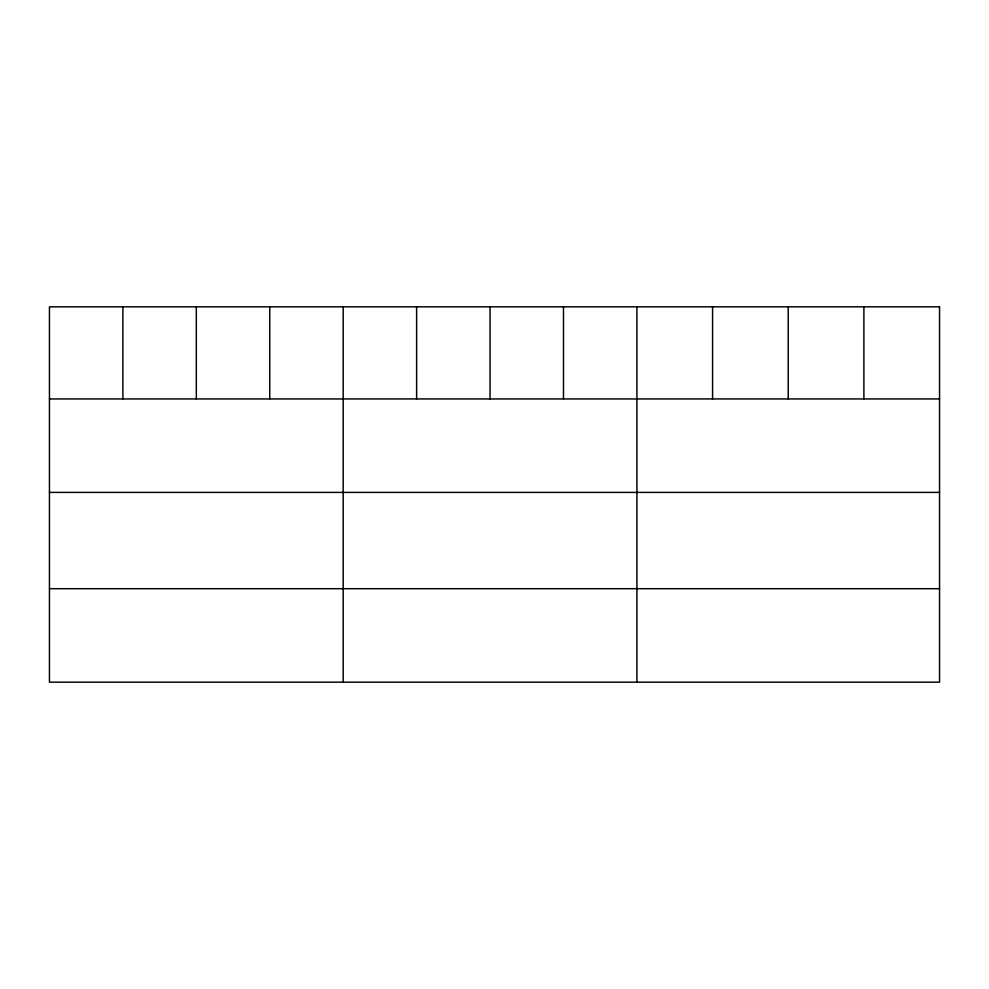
<?xml version="1.0" encoding="UTF-8"?>
<svg xmlns="http://www.w3.org/2000/svg" width="989" height="989" viewBox="0 0 989 989"><rect width="100%" height="100%" fill="white"/><g stroke="black" fill="none" stroke-linecap="round" stroke-linejoin="round"><path stroke-width="1.48" d="M49.45 398.938L939.55 398.938M49.45 492.398L939.55 492.398M49.45 588.702L939.55 588.702M863.891 306.825L863.891 398.938M788.233 306.825L788.233 398.938M712.575 306.825L712.575 398.938M636.916 306.825L636.916 682.175M563.483 306.825L563.483 398.938M490.05 306.825L490.05 398.938M416.616 306.825L416.616 398.938M343.183 306.825L343.183 682.175M269.75 306.825L269.75 398.938M196.317 306.825L196.317 398.938M122.883 306.825L122.883 398.938M939.55 306.825L49.45 306.825L49.45 682.175L939.55 682.175L939.55 306.825"/></g></svg>
